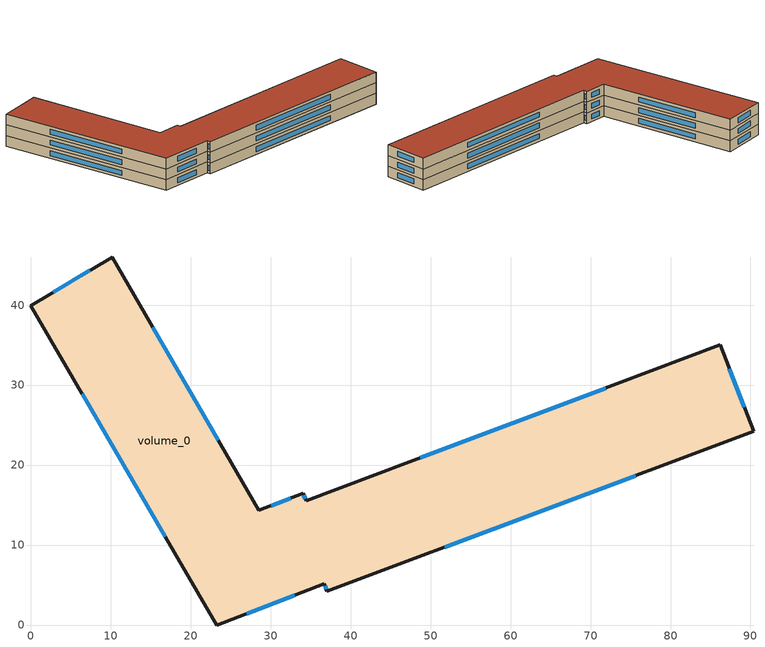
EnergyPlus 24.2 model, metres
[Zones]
volume_0
 floor ground (ground): 10.2,46.02 28.52,14.32 34.05,16.46 34.42,15.51 86.21,35.03 90.4,24.21 37.04,4.22 36.7,5.17 23.27,0 0,39.94 z0
 wall outside (wall): 0,39.94 23.27,0 36.7,5.17 37.04,4.22 90.4,24.21 86.21,35.03 34.42,15.51 34.05,16.46 28.52,14.32 10.2,46.02 0,39.94 z0:2.8; 0,39.94 23.27,0 36.7,5.17 37.04,4.22 90.4,24.21 86.21,35.03 34.42,15.51 34.05,16.46 28.52,14.32 10.2,46.02 0,39.94 z2.8:5.6; 0,39.94 23.27,0 36.7,5.17 37.04,4.22 90.4,24.21 86.21,35.03 34.42,15.51 34.05,16.46 28.52,14.32 10.2,46.02 0,39.94 z5.6:8.4
 window (window): 6.43,28.9 16.84,11.04 / 26.98,1.43 32.99,3.74 / 36.79,4.91 36.95,4.49 / 51.79,9.75 75.65,18.69 / 89.24,27.2 87.37,32.04 / 71.89,29.63 48.73,20.91 / 34.32,15.77 34.15,16.2 / 32.52,15.87 30.05,14.91 / 23.46,23.08 15.27,37.26 / 7.38,44.34 2.82,41.62 z0.77:2.03; 6.43,28.9 16.84,11.04 / 26.98,1.43 32.99,3.74 / 36.79,4.91 36.95,4.49 / 51.79,9.75 75.65,18.69 / 89.24,27.2 87.37,32.04 / 71.89,29.63 48.73,20.91 / 34.32,15.77 34.15,16.2 / 32.52,15.87 30.05,14.91 / 23.46,23.08 15.27,37.26 / 7.38,44.34 2.82,41.62 z3.57:4.83; 6.43,28.9 16.84,11.04 / 26.98,1.43 32.99,3.74 / 36.79,4.91 36.95,4.49 / 51.79,9.75 75.65,18.69 / 89.24,27.2 87.37,32.04 / 71.89,29.63 48.73,20.91 / 34.32,15.77 34.15,16.2 / 32.52,15.87 30.05,14.91 / 23.46,23.08 15.27,37.26 / 7.38,44.34 2.82,41.62 z6.37:7.63
 roof outside (top): 0,39.94 23.27,0 36.7,5.17 37.04,4.22 90.4,24.21 86.21,35.03 34.42,15.51 34.05,16.46 28.52,14.32 10.2,46.02 z8.4
[Building]
building: North axis=0; Terrain=Suburbs; Solar distribution=FullExterior; Loads convergence tolerance value=0.04; Temperature convergence tolerance value=0.4; Maximum number of warmup days=50
[Site:Location]
site: Latitude=57.6761; Longitude=12.2919; Time zone=1; Elevation=155.2
[Site:GroundTemperature:BuildingSurface]
ground_temperature: 18, 18, 18, 18, 18, 18, 18, 18, 18, 18, 18, 18
[Material]
Name | Roughness | Thickness | Conductivity | Density | Specific heat | Thermal absorptance | Solar absorptance | Visible absorptance
wall_layer_0 | MediumRough | 0.08 | 2.94065 | 2322.01 | 831.464 | 0.9 | 0.7 | 0.7
wall_layer_1 | MediumRough | 0.0877003 | 0.0535021 | 30 | 840 | 0.9 | 0.7 | 0.7
wall_layer_2 | MediumRough | 0.15 | 2.94065 | 2322.01 | 831.464 | 0.9 | 0.7 | 0.7
wall_layer_3 | Smooth | 0.013 | 0.203721 | 800.002 | 1090.03 | 0.9 | 0.7 | 0.5
top_layer_0 | Rough | 0.006 | 0.201316 | 1120 | 1459.06 | 0.9 | 0.7 | 0.7
top_layer_1 | MediumRough | 0.199815 | 0.0528808 | 30 | 840 | 0.9 | 0.7 | 0.7
top_layer_2 | MediumRough | 0.15 | 2.9065 | 2322.01 | 831.464 | 0.9 | 0.7 | 0.7
ground_layer_0 | MediumRough | 0.16 | 2.91988 | 2322.01 | 832.02 | 0.9 | 0.7 | 0.7
ground_layer_1 | MediumRough | 0.102942 | 0.0379132 | 43.0001 | 1209.22 | 0.9 | 0.6 | 0.6
ground_layer_2 | Rough | 0.05 | 0.417325 | 1555 | 800 | 0.85 | 0.65 | 0.65
ground_layer_3 | MediumRough | 0.05 | 2.91988 | 2322.01 | 832.02 | 0.9 | 0.7 | 0.7
internal_slab_face_a_layer_0; internal_slab_face_b_layer_0 | MediumRough | 0.1 | 2.3089 | 2322.01 | 832.02 | 0.9 | 0.7 | 0.7
[Construction]
wall: wall_layer_0, wall_layer_1, wall_layer_2, wall_layer_3
top: top_layer_0, top_layer_1, top_layer_2
ground: ground_layer_0, ground_layer_1, ground_layer_2, ground_layer_3
internal_slab_face_a: internal_slab_face_a_layer_0
internal_slab_face_b: internal_slab_face_b_layer_0
window: glazing
[WindowMaterial:SimpleGlazingSystem]
glazing: U factor=2.22; Solar heat gain coefficient=0.3; Visible transmittance=0.65
[Zone]
volume_0: Ceiling height=8.4; Floor area=3766.41; Volume=10546; Part of total floor area=Yes
[Space]
volume_0_space: Zone=volume_0; Ceiling height=8.4; Floor area=3766.41; Volume=10546
[People]
volume_0_people: Zone or zonelist or space or spacelist=volume_0; Number of people schedule=occupancy_fraction; Number of people calculation method=People; Number of people=80.1; Fraction radiant=0.3; Activity level schedule=activity
[ElectricEquipment]
volume_0_equipment: Zone or zonelist or space or spacelist=volume_0; Schedule=equipment_fraction; Design level calculation method=EquipmentLevel; Design level=7.68082; Fraction radiant=0.3
[Lights]
volume_0_lighting: Zone or zonelist or space or spacelist=volume_0; Schedule=lighting_fraction; Design level calculation method=LightingLevel; Lighting level=0; Fraction radiant=0.3
[ZoneInfiltration:DesignFlowRate]
volume_0_envelope_leakage: Zone or zonelist or space or spacelist=volume_0; Schedule=on; Design flow rate calculation method=AirChanges/Hour; Air changes per hour=0.1; Constant term coefficient=1; Temperature term coefficient=0; Velocity term coefficient=0; Velocity squared term coefficient=0
[ThermostatSetpoint:DualSetpoint]
volume_0_setpoints: Heating setpoint temperature schedule=heating_setpoint; Cooling setpoint temperature schedule=cooling_setpoint
[ZoneControl:Thermostat]
volume_0_thermostat: Zone or zonelist=volume_0; Control type schedule=thermostat_control; Control 1=volume_0_setpoints
[Zone equipment]
volume_0: volume_0_ideal
[DesignSpecification:OutdoorAir]
volume_0_outdoor_air: Outdoor air method=Flow/Zone; Outdoor air flow per zone=1.1214; Outdoor air schedule=on
[ZoneHVAC:IdealLoadsAirSystem]
volume_0_ideal: Availability schedule=on; Heating availability schedule=on; Cooling availability schedule=off; Maximum heating supply air temperature=50; Minimum cooling supply air temperature=13; Heating limit=NoLimit; Cooling limit=NoLimit; Dehumidification control type=None; Humidification control type=None; Design specification outdoor air object=volume_0_outdoor_air; Outdoor air economizer type=NoEconomizer; Heat recovery type=None; Sensible heat recovery effectiveness=0; Latent heat recovery effectiveness=0
[WaterUse:Equipment]
volume_0_dhw: Peak flow rate=4.86992e-05; Flow rate fraction schedule=dhw_fraction; Target temperature schedule=water_hot; Hot water supply temperature schedule=water_hot; Cold water supply temperature schedule=water_cold
[InternalMass] Zone or zonelist=volume_0; Surface area=1255.47
Name | Construction
main_slab_0_a; main_slab_1_a | internal_slab_face_a
main_slab_0_b; main_slab_1_b | internal_slab_face_b
[SurfaceProperty:IncidentSolarMultiplier] Incident solar multiplier=1
Name | Surface
main_main_0_main.r0.e0_s0_z0_solar | main_main_0_main.r0.e0_s0_z0_window
main_main_0_main.r0.e1_s0_z0_solar | main_main_0_main.r0.e1_s0_z0_window
main_main_0_main.r0.e2_s0_z0_solar | main_main_0_main.r0.e2_s0_z0_window
main_main_0_main.r0.e3_s0_z0_solar | main_main_0_main.r0.e3_s0_z0_window
main_main_0_main.r0.e4_s0_z0_solar | main_main_0_main.r0.e4_s0_z0_window
main_main_0_main.r0.e5_s0_z0_solar | main_main_0_main.r0.e5_s0_z0_window
main_main_0_main.r0.e6_s0_z0_solar | main_main_0_main.r0.e6_s0_z0_window
main_main_0_main.r0.e7_s0_z0_solar | main_main_0_main.r0.e7_s0_z0_window
main_main_0_main.r0.e8_s0_z0_solar | main_main_0_main.r0.e8_s0_z0_window
main_main_0_main.r0.e9_s0_z0_solar | main_main_0_main.r0.e9_s0_z0_window
main_main_1_main.r0.e0_s0_z0_solar | main_main_1_main.r0.e0_s0_z0_window
main_main_1_main.r0.e1_s0_z0_solar | main_main_1_main.r0.e1_s0_z0_window
main_main_1_main.r0.e2_s0_z0_solar | main_main_1_main.r0.e2_s0_z0_window
main_main_1_main.r0.e3_s0_z0_solar | main_main_1_main.r0.e3_s0_z0_window
main_main_1_main.r0.e4_s0_z0_solar | main_main_1_main.r0.e4_s0_z0_window
main_main_1_main.r0.e5_s0_z0_solar | main_main_1_main.r0.e5_s0_z0_window
main_main_1_main.r0.e6_s0_z0_solar | main_main_1_main.r0.e6_s0_z0_window
main_main_1_main.r0.e7_s0_z0_solar | main_main_1_main.r0.e7_s0_z0_window
main_main_1_main.r0.e8_s0_z0_solar | main_main_1_main.r0.e8_s0_z0_window
main_main_1_main.r0.e9_s0_z0_solar | main_main_1_main.r0.e9_s0_z0_window
main_main_2_main.r0.e0_s0_z0_solar | main_main_2_main.r0.e0_s0_z0_window
main_main_2_main.r0.e1_s0_z0_solar | main_main_2_main.r0.e1_s0_z0_window
main_main_2_main.r0.e2_s0_z0_solar | main_main_2_main.r0.e2_s0_z0_window
main_main_2_main.r0.e3_s0_z0_solar | main_main_2_main.r0.e3_s0_z0_window
main_main_2_main.r0.e4_s0_z0_solar | main_main_2_main.r0.e4_s0_z0_window
main_main_2_main.r0.e5_s0_z0_solar | main_main_2_main.r0.e5_s0_z0_window
main_main_2_main.r0.e6_s0_z0_solar | main_main_2_main.r0.e6_s0_z0_window
main_main_2_main.r0.e7_s0_z0_solar | main_main_2_main.r0.e7_s0_z0_window
main_main_2_main.r0.e8_s0_z0_solar | main_main_2_main.r0.e8_s0_z0_window
main_main_2_main.r0.e9_s0_z0_solar | main_main_2_main.r0.e9_s0_z0_window
[Schedule:Constant]
Name | Hourly value
on | 1
off | 0
thermostat_control | 4
activity | 120
water_hot | 55
water_cold | 10
[Schedule:Compact]
heating_setpoint: Through: 12/31, For: AllDays, Until: 01:00, 21, Until: 02:00, 21, Until: 03:00, 21, Until: 04:00, 21, Until: 05:00, 21, Until: 06:00, 21, Until: 07:00, 21, Until: 08:00, 21, Until: 09:00, 21, Until: 10:00, 21, Until: 11:00, 21, Until: 12:00, 21, Until: 13:00, 21, Until: 14:00, 21, Until: 15:00, 21, Until: 16:00, 21, Until: 17:00, 21, Until: 18:00, 21, Until: 19:00, 21, Until: 20:00, 21, Until: 21:00, 21, Until: 22:00, 21, Until: 23:00, 21, Until: 24:00, 21
cooling_setpoint: Through: 12/31, For: AllDays, Until: 01:00, 30, Until: 02:00, 30, Until: 03:00, 30, Until: 04:00, 30, Until: 05:00, 30, Until: 06:00, 30, Until: 07:00, 30, Until: 08:00, 30, Until: 09:00, 30, Until: 10:00, 30, Until: 11:00, 30, Until: 12:00, 30, Until: 13:00, 30, Until: 14:00, 30, Until: 15:00, 30, Until: 16:00, 30, Until: 17:00, 30, Until: 18:00, 30, Until: 19:00, 30, Until: 20:00, 30, Until: 21:00, 30, Until: 22:00, 30, Until: 23:00, 30, Until: 24:00, 30
occupancy_fraction: Through: 12/31, For: AllDays, Until: 01:00, 0.583333, Until: 02:00, 0.583333, Until: 03:00, 0.583333, Until: 04:00, 0.583333, Until: 05:00, 0.583333, Until: 06:00, 0.583333, Until: 07:00, 0.583333, Until: 08:00, 0.583333, Until: 09:00, 0.583333, Until: 10:00, 0.583333, Until: 11:00, 0.583333, Until: 12:00, 0.583333, Until: 13:00, 0.583333, Until: 14:00, 0.583333, Until: 15:00, 0.583333, Until: 16:00, 0.583333, Until: 17:00, 0.583333, Until: 18:00, 0.583333, Until: 19:00, 0.583333, Until: 20:00, 0.583333, Until: 21:00, 0.583333, Until: 22:00, 0.583333, Until: 23:00, 0.583333, Until: 24:00, 0.583333
equipment_fraction; lighting_fraction; dhw_fraction: Through: 12/31, For: AllDays, Until: 01:00, 1, Until: 02:00, 1, Until: 03:00, 1, Until: 04:00, 1, Until: 05:00, 1, Until: 06:00, 1, Until: 07:00, 1, Until: 08:00, 1, Until: 09:00, 1, Until: 10:00, 1, Until: 11:00, 1, Until: 12:00, 1, Until: 13:00, 1, Until: 14:00, 1, Until: 15:00, 1, Until: 16:00, 1, Until: 17:00, 1, Until: 18:00, 1, Until: 19:00, 1, Until: 20:00, 1, Until: 21:00, 1, Until: 22:00, 1, Until: 23:00, 1, Until: 24:00, 1
